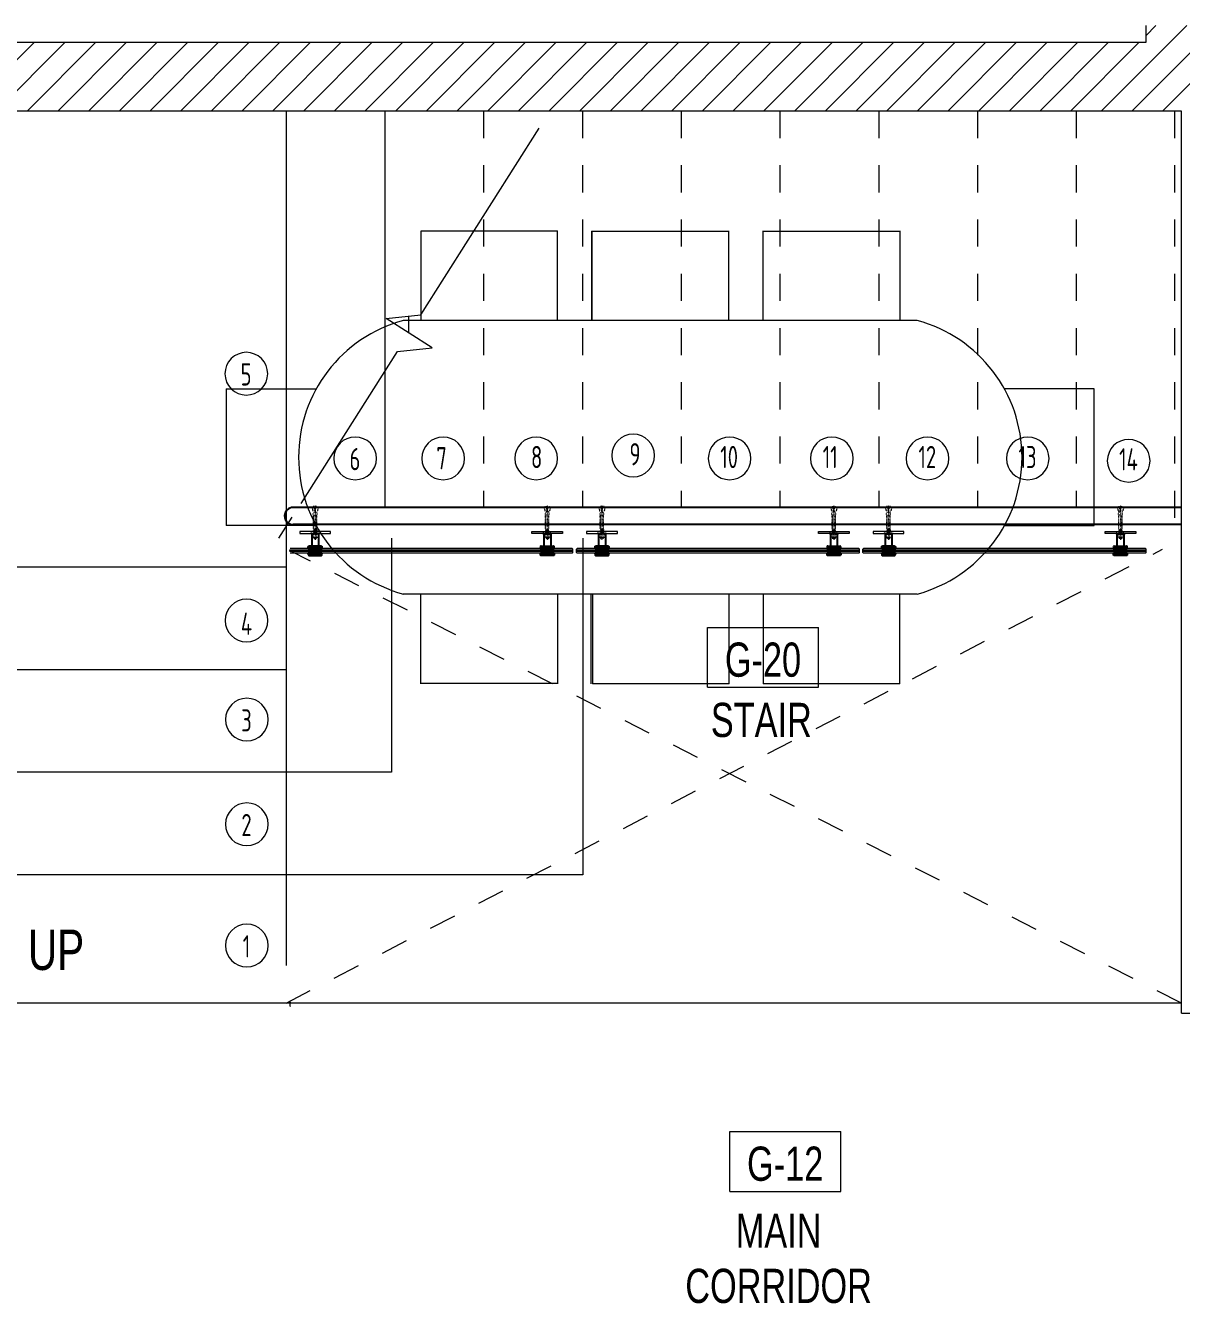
# Model space of a CAD drawing. Header units: millimetres. Extents: x -18512 to 101824, y -95768 to 52898.
# Drawn here: x 16986 to 20368, y -83057 to -79317 of the extents above; entities that cross this region are included whole.
import ezdxf

# ---------------------------------------------------------------- set-up
doc = ezdxf.new("R2010")
doc.units = ezdxf.units.MM
doc.header["$LTSCALE"] = 25
for name, pattern in [('Dash', [6.35, 3.175, -3.175]), ('Dash 2mm', [3, 2, -1]), ('STYLE_05', [0.20828, 0.069425, -0.138855])]:
    doc.linetypes.add(name, pattern=pattern)
doc.layers.get('0').update_dxf_attribs({"color": 254, "lineweight": 0})
for name, color, linetype, lineweight in [('A-ANNO-NOTE', 2, 'Continuous', 9), ('A-ANNO-TEXT', 2, 'Continuous', 9), ('A-AREA-IDEN', 2, 'Continuous', 9), ('A-DETL', 7, 'Continuous', 5), ('A-FLOR-OTLN', 6, 'Continuous', 18), ('A-FLOR-STRS', 2, 'Continuous', 9), ('hatch', 252, 'Continuous', 0), ('I-WALL', 2, 'Continuous', 9)]:
    doc.layers.add(name, color=color, linetype=linetype, lineweight=lineweight)
for name, color, linetype in [('A-WALL', 50, 'Continuous'), ('ADT-3', 7, 'Continuous'), ('AR WALL HATCH', 8, 'Continuous'), ('LMI-1', 3, 'Continuous'), ('SGF GLASS', 152, 'Continuous')]:
    doc.layers.add(name, color=color, linetype=linetype)
doc.styles.add('Arial Narrow_1', font='fi_9001f.ttf', dxfattribs={"width": 0.75, "height": 235.987842})
doc.styles.add('Arial Narrow_3', font='fi_9001f.ttf', dxfattribs={"width": 0.75, "height": 117.993921})
doc.styles.add('Arial Narrow_4', font='fi_9001f.ttf', dxfattribs={"width": 0.75, "height": 147.492401})
pattern_1 = [(45, (15109.02, -8529), (-44.90128, 44.90128), [])]
pattern_2 = [(135, (124341.9079, -153688.5155), (-0.449012806, -0.449012806), []), (225, (124341.9079, -153688.5155), (0.449012806, -0.449012806), [])]
pattern_3 = [(135, (124336.9079, -153688.5155), (-0.449012806, -0.449012806), []), (225, (124336.9079, -153688.5155), (0.449012806, -0.449012806), [])]

# ---------------------------------------------------------------- blocks, each defined once
blk = doc.blocks.new('M_NAGA Room Tag - Room Tag-1756429-GROUND FLOOR PLAN')
at = {"layer": 'A-AREA-IDEN'}
for p, q in [((-3.25, 1.75), (-3.25, -1.75)), ((-3.25, 1.75), (3.25, 1.75)), ((3.25, 1.75), (3.25, -1.75)), ((-3.25, -1.75), (3.25, -1.75))]:
    blk.add_line(p, q, dxfattribs=at)
blk = doc.blocks.new('M_CIRCLE-2 - M_SECTION-8340926-STAIR _ FIRST FLOOR')
at = {"layer": 'A-ANNO-NOTE'}
blk.add_circle((0, 0), 2.5, dxfattribs=at)
blk = doc.blocks.new('M_CIRCLE-2 - M_SECTION-8340927-STAIR _ FIRST FLOOR')
at = {"layer": 'A-ANNO-NOTE'}
blk.add_circle((0, 0), 2.5, dxfattribs=at)
blk = doc.blocks.new('M_CIRCLE-2 - M_SECTION-8340928-STAIR _ FIRST FLOOR')
at = {"layer": 'A-ANNO-NOTE'}
blk.add_circle((0, 0), 2.5, dxfattribs=at)
blk = doc.blocks.new('M_CIRCLE-2 - M_SECTION-8340939-STAIR _ FIRST FLOOR')
at = {"layer": 'A-ANNO-NOTE'}
blk.add_circle((0, 0), 2.5, dxfattribs=at)
blk = doc.blocks.new('M_CIRCLE-2 - M_SECTION-8340940-STAIR _ FIRST FLOOR')
at = {"layer": 'A-ANNO-NOTE'}
blk.add_circle((0, 0), 2.5, dxfattribs=at)
blk = doc.blocks.new('M_CIRCLE-2 - M_SECTION-8340941-STAIR _ FIRST FLOOR')
at = {"layer": 'A-ANNO-NOTE'}
blk.add_circle((0, 0), 2.5, dxfattribs=at)
blk = doc.blocks.new('M_CIRCLE-2 - M_SECTION-8340942-STAIR _ FIRST FLOOR')
at = {"layer": 'A-ANNO-NOTE'}
blk.add_circle((0, 0), 2.5, dxfattribs=at)
blk = doc.blocks.new('M_CIRCLE-2 - M_SECTION-8340943-STAIR _ FIRST FLOOR')
at = {"layer": 'A-ANNO-NOTE'}
blk.add_circle((0, 0), 2.5, dxfattribs=at)
blk = doc.blocks.new('M_CIRCLE-2 - M_SECTION-8340944-STAIR _ FIRST FLOOR')
at = {"layer": 'A-ANNO-NOTE'}
blk.add_circle((0, 0), 2.5, dxfattribs=at)
blk = doc.blocks.new('A1')
at = {"color": 8, "linetype": 'STYLE_05', "ltscale": 0.5}
for p, q in [((2850, 745), (2864, 693)), ((2850, 745), (2878, 745)), ((2910, 754), (2861, 754)), ((2861, 754), (2863, 745)), ((2864, 693), (2906, 693)), ((2864, 661), (2864, 693)), ((2883, 708), (2878, 745)), ((2885, 766), (2885, 393)), ((2887, 708), (2893, 745)), ((2920, 745), (2893, 745)), ((2920, 745), (2906, 693)), ((2906, 661), (2906, 693)), ((2910, 754), (2907, 745)), ((2864, 661), (2906, 661)), ((2867, 505), (2867, 661)), ((2870, 505), (2870, 661)), ((2901, 505), (2901, 661)), ((2903, 505), (2903, 661)), ((2848, 456), (2848, 463)), ((2848, 463), (2923, 463)), ((2848, 463), (2848, 463)), ((2848, 463), (2885, 463)), ((2848, 456), (2923, 456)), ((2853, 452), (2853, 424)), ((2861, 455), (2908, 455)), ((2861, 422), (2908, 422)), ((2867, 458), (2867, 461)), ((2872, 505), (2868, 501)), ((2903, 505), (2868, 501)), ((2868, 501), (2871, 505)), ((2868, 501), (2872, 498)), ((2872, 498), (2868, 501)), ((2872, 498), (2868, 493)), ((2868, 493), (2872, 498)), ((2904, 496), (2868, 493)), ((2868, 493), (2871, 490)), ((2871, 490), (2868, 493)), ((2871, 490), (2868, 485)), ((2868, 485), (2871, 490)), ((2903, 488), (2868, 485)), ((2868, 485), (2872, 482)), ((2872, 482), (2868, 485)), ((2872, 482), (2868, 477)), ((2868, 477), (2872, 482)), ((2904, 480), (2868, 477)), ((2868, 477), (2871, 473)), ((2871, 473), (2868, 477)), ((2871, 473), (2868, 469)), ((2868, 469), (2871, 473)), ((2904, 472), (2868, 469)), ((2868, 469), (2871, 465)), ((2871, 465), (2868, 469)), ((2868, 425), (2868, 452)), ((2887, 422), (2868, 420)), ((2869, 422), (2868, 419)), ((2868, 419), (2871, 416)), ((2871, 416), (2868, 412)), ((2904, 415), (2868, 411)), ((2902, 505), (2869, 505)), ((2870, 505), (2870, 507)), ((2871, 505), (2870, 505)), ((2900, 501), (2871, 498)), ((2900, 492), (2871, 489)), ((2900, 485), (2871, 482)), ((2900, 476), (2871, 473)), ((2900, 468), (2871, 465)), ((2885, 467), (2871, 465)), ((2900, 419), (2871, 416)), ((2903, 496), (2885, 495)), ((2885, 495), (2885, 483)), ((2885, 483), (2900, 485)), ((2903, 472), (2885, 471)), ((2885, 471), (2885, 463)), ((2885, 463), (2885, 467)), ((2885, 463), (2923, 463)), ((2903, 505), (2900, 501)), ((2903, 504), (2900, 501)), ((2900, 501), (2904, 496)), ((2900, 501), (2903, 496)), ((2904, 496), (2900, 492)), ((2900, 492), (2904, 488)), ((2903, 488), (2900, 484)), ((2900, 485), (2900, 484)), ((2900, 484), (2904, 480)), ((2900, 484), (2903, 480)), ((2904, 480), (2900, 476)), ((2904, 480), (2900, 476)), ((2900, 476), (2904, 472)), ((2900, 476), (2903, 472)), ((2904, 472), (2900, 468)), ((2900, 468), (2904, 465)), ((2900, 425), (2900, 452)), ((2902, 422), (2900, 419)), ((2900, 419), (2904, 415)), ((2904, 415), (2900, 412)), ((2903, 507), (2903, 505)), ((2903, 496), (2904, 496)), ((2904, 496), (2903, 496)), ((2903, 480), (2904, 480)), ((2904, 496), (2904, 496)), ((2904, 458), (2904, 461)), ((2917, 452), (2917, 425)), ((2923, 456), (2923, 463)), ((2868, 412), (2872, 408)), ((2900, 411), (2871, 408)), ((2871, 408), (2900, 408)), ((2900, 412), (2901, 410)), ((2901, 410), (2900, 408))]:
    blk.add_line(p, q, dxfattribs=at)
for centre, major_axis, start_param, end_param in [((2885, 703), (-3.85, 3.85), 5.871021, 11.436058), ((2861, 446), (-6.93, 6.93), 5.370026, 6.323459), ((2861, 446), (-6.93, 6.93), 5.370026, 6.323459), ((2861, 446), (-6.93, 6.93), 4.669335, 6.323459), ((2861, 432), (-7.76, -7.76), 0.066292, 1.500005), ((2861, 432), (-7.76, 7.76), 1.637088, 2.419613), ((2861, 432), (-7.76, 7.76), 1.637088, 2.419613), ((2861, 432), (-7.76, -7.76), 0.848817, 1.500005), ((2861, 432), (-7.76, -7.76), 0.848817, 1.500005), ((2861, 446), (-6.93, 6.93), 4.669335, 5.370026), ((2861, 446), (-6.93, 6.93), 4.669335, 5.370026), ((2884, 411), (-31.8, -31.8), 3.563644, 4.30536), ((2884, 411), (-31.8, 31.8), 5.559758, 5.876157), ((2884, 411), (-31.8, 31.8), 5.559758, 5.876157), ((2883, 468), (-33.2, -33.2), 0.44564, 1.1552), ((2883, 468), (-33.2, 33.2), 2.016436, 2.327569), ((2883, 468), (-33.2, 33.2), 2.016436, 2.327569), ((2884, 411), (-31.8, -31.8), 3.912085, 3.979139), ((2884, 411), (-31.8, -31.8), 3.912085, 3.979139), ((2884, 411), (-31.8, 31.8), 5.549936, 5.559758), ((2884, 411), (-31.8, 31.8), 5.549936, 5.559758), ((2883, 468), (-33.2, 33.2), 2.327569, 2.38482), ((2883, 468), (-33.2, 33.2), 2.327569, 2.38482), ((2884, 411), (-31.8, -31.8), 3.86502, 3.912085), ((2884, 411), (-31.8, -31.8), 3.86502, 3.912085), ((2883, 468), (-33.2, 33.2), 2.391283, 2.725996), ((2883, 468), (-33.2, 33.2), 2.391283, 2.725996), ((2883, 468), (-33.2, -33.2), 0.814024, 0.820486), ((2883, 468), (-33.2, -33.2), 0.814024, 0.820486), ((2884, 411), (-31.8, -31.8), 3.774027, 3.86502), ((2884, 411), (-31.8, -31.8), 3.774027, 3.86502), ((2884, 411), (-31.8, 31.8), 5.13444, 5.344823), ((2884, 411), (-31.8, 31.8), 5.13444, 5.344823), ((2909, 443), (-9.06, -9.06), 3.227804, 4.616951), ((2909, 443), (-9.06, -9.06), 4.349401, 4.616951), ((2909, 443), (-9.06, -9.06), 4.349401, 4.616951), ((2908, 434), (-8.73, -8.73), 0.079101, 1.531694), ((2908, 434), (-8.73, 8.73), 1.649898, 2.269819), ((2908, 434), (-8.73, 8.73), 1.649898, 2.269819), ((2909, 443), (-9.06, -9.06), 4.038843, 4.349401), ((2909, 443), (-9.06, -9.06), 4.038843, 4.349401), ((2909, 443), (-9.06, -9.06), 3.403765, 4.038843), ((2909, 443), (-9.06, -9.06), 3.403765, 4.038843), ((2908, 434), (-8.73, -8.73), 0.699022, 1.531694), ((2908, 434), (-8.73, -8.73), 0.699022, 1.531694), ((2909, 443), (-9.06, -9.06), 3.227804, 3.403765), ((2909, 443), (-9.06, -9.06), 3.227804, 3.403765)]:
    blk.add_ellipse(centre, major_axis=major_axis, ratio=1, start_param=start_param, end_param=end_param, dxfattribs=at)
blk = doc.blocks.new('A$C24B90740')
at = {"layer": 'LMI-1', "color": 8, "elevation": 0}
for points in [[(0, 1.9), (2.4, 1.9)], [(0, 0), (2.4, 0)]]:
    blk.add_lwpolyline(points, dxfattribs=at)
at = {"layer": 'LMI-1', "color": 8}
blk.add_arc((2.3, 1, 0), 0.972, 279.1054, 80.8946, dxfattribs=at)
blk = doc.blocks.new('REH')
h = blk.add_hatch()
h.set_pattern_fill('ANSI37', color=8, scale=0.2, angle=90, style=0)
h.set_pattern_definition(pattern_2)
h.paths.add_polyline_path([(138637.4, -14314.4), (138637.4, -14316.4), (138649.9, -14316.4), (138649.9, -14314.4)])
h = blk.add_hatch()
h.set_pattern_fill('ANSI37', color=8, scale=0.2, angle=90, style=0)
h.set_pattern_definition(pattern_2)
h.paths.add_polyline_path([(138649.9, -14316.4), (138647.9, -14316.4), (138647.9, -14322.4), (138649.9, -14322.4)])
h.paths.add_polyline_path([(138647.9, -14322.4), (138647.9, -14323.1), (138649.9, -14323.1), (138649.9, -14322.4)])
h.paths.add_polyline_path([(138649.9, -14323.9), (138649.9, -14323.1), (138647.9, -14323.1), (138647.9, -14323.9)])
h.paths.add_polyline_path([(138649.9, -14323.9), (138647.9, -14323.9), (138647.9, -14329.9), (138649.9, -14329.9)])
h = blk.add_hatch()
h.set_pattern_fill('ANSI37', color=8, scale=0.2, angle=90, style=0)
h.set_pattern_definition(pattern_3)
h.paths.add_polyline_path([(138659.9, -14316.4), (138677.4, -14316.4), (138677.4, -14314.4), (138659.9, -14314.4)])
h = blk.add_hatch()
h.set_pattern_fill('ANSI37', color=256, scale=5, angle=90, style=0)
h.set_pattern_definition([(135, (124341.908, -153688.516), (-11.2253202, -11.2253202), []), (225, (124341.908, -153688.516), (11.2253202, -11.2253202), [])])
h.paths.add_polyline_path([(138664.9, -14316.4), (138664.9, -14322.4), (138666.9, -14322.4), (138666.9, -14316.4)])
h.paths.add_polyline_path([(138664.9, -14323.9), (138664.9, -14329.9), (138666.9, -14329.9), (138666.9, -14323.9)])
h.paths.add_polyline_path([(138664.9, -14322.4), (138664.9, -14323.1), (138666.9, -14323.1), (138666.9, -14322.4)])
h.paths.add_polyline_path([(138664.9, -14323.1), (138664.9, -14323.9), (138666.9, -14323.9), (138666.9, -14323.1)])
h = blk.add_hatch()
h.set_pattern_fill('ANSI37', color=8, scale=0.2, angle=90, style=0)
h.set_pattern_definition(pattern_2)
h.paths.add_polyline_path([(138664.9, -14316.4), (138664.9, -14322.4), (138666.9, -14322.4), (138666.9, -14316.4)])
h.paths.add_polyline_path([(138664.9, -14322.4), (138664.9, -14323.1), (138666.9, -14323.1), (138666.9, -14322.4)])
h.paths.add_polyline_path([(138664.9, -14323.1), (138664.9, -14323.9), (138666.9, -14323.9), (138666.9, -14323.1)])
h.paths.add_polyline_path([(138664.9, -14323.9), (138664.9, -14329.9), (138666.9, -14329.9), (138666.9, -14323.9)])
h = blk.add_hatch()
h.set_pattern_fill('ANSI37', color=8, scale=0.2, angle=90, style=0)
h.set_pattern_definition(pattern_2)
h.paths.add_polyline_path([(138637.4, -14329.9), (138637.4, -14331.9), (138653.1, -14331.9), (138653.1, -14330.1), (138653, -14329.9)])
h = blk.add_hatch()
h.set_pattern_fill('ANSI37', color=8, scale=0.2, angle=90, style=0)
h.set_pattern_definition(pattern_3)
h.paths.add_polyline_path([(138661.2, -14331.9), (138664.4, -14331.9), (138677.4, -14331.9), (138677.4, -14329.9), (138661.2, -14329.9)])
at = {"layer": 'LMI-1'}
h = blk.add_hatch(dxfattribs=at)
h.set_pattern_fill('ANSI31', color=8, angle=180, style=0)
h.set_pattern_definition([(225, (124341.908, -153688.5155), (2.24506403, -2.24506403), [])])
h.paths.add_polyline_path([(138639.4, -14309.4, 0.414214), (138637.4, -14311.4), (138637.4, -14314.4), (138649.9, -14314.4), (138649.9, -14316.4), (138652.9, -14316.4), (138652.2, -14315.6), (138653.3, -14314.4), (138652.3, -14313.2), (138661.5, -14313.2), (138662.3, -14314.4), (138662.3, -14314.4), (138661.2, -14315.3), (138662, -14316.4), (138664.9, -14316.4), (138664.9, -14314.4), (138677.4, -14314.4), (138677.4, -14311.4, 0.414214), (138675.4, -14309.4)])
h.paths.add_polyline_path([(138662.2, -14318.9), (138661.1, -14319.9), (138662.1, -14321.1), (138661.1, -14322.1), (138661.3, -14322.4), (138664.9, -14322.4), (138664.9, -14316.4), (138662, -14316.4), (138662.2, -14316.6), (138661.2, -14317.5)])
h.paths.add_polyline_path([(138662.1, -14325.5), (138661.1, -14326.5), (138662.1, -14327.8), (138661.1, -14328.7), (138662, -14329.9), (138664.9, -14329.9), (138664.9, -14323.9), (138661.5, -14323.9), (138661.1, -14324.3)])
h.paths.add_polyline_path([(138652.1, -14326.7), (138653.2, -14325.6), (138652.1, -14324.5), (138652.7, -14323.9), (138649.9, -14323.9), (138649.9, -14329.9), (138653, -14329.9), (138652.1, -14328.9), (138653.2, -14327.8)])
h.paths.add_polyline_path([(138649.9, -14322.4), (138652.2, -14322.4), (138652.1, -14322.3), (138653.1, -14321.2), (138652.1, -14320.1), (138653.2, -14318.9), (138652.2, -14317.8), (138653.2, -14316.7), (138652.9, -14316.4), (138649.9, -14316.4)])
h = blk.add_hatch(dxfattribs=at)
h.set_pattern_fill('ANSI31', color=8, angle=180, style=0)
h.set_pattern_definition([(225, (124341.908, -153583.2378), (2.24506403, -2.24506403), [])])
h.paths.add_polyline_path([(138675.4, -14336.9, 0.414214), (138677.4, -14334.9), (138677.4, -14331.9), (138637.4, -14331.9), (138637.4, -14334.9, 0.414214), (138639.4, -14336.9)])
for p, q in [((138637.4, -14314.4, 0), (138637.4, -14316.4, 0)), ((138677.4, -14331.9, 0), (138677.4, -14329.9, 0))]:
    blk.add_line(p, q)
at = {"color": 1}
for p, q in [((138649.9, -14316.4, 0), (138649.9, -14329.9)), ((138664.9, -14329.9, 0), (138664.9, -14316.4, 0))]:
    blk.add_line(p, q, dxfattribs=at)
at = {"color": 8, "linetype": 'Continuous'}
for p, q in [((138663.8, -14331.9, 0), (138650.6, -14331.9, 0)), ((138664.4, -14331.9, 0), (138651.2, -14331.9, 0))]:
    blk.add_line(p, q, dxfattribs=at)
at = {"color": 8, "elevation": 0}
for points in [[(138649.9, -14316.4), (138649.9, -14314.4), (138637.4, -14314.4), (138637.4, -14316.4)], [(138677.4, -14316.4), (138677.4, -14314.4), (138664.9, -14314.4), (138664.9, -14316.4)]]:
    blk.add_lwpolyline(points, dxfattribs=at)
at = {"layer": 'A-WALL', "color": 84, "ltscale": 0.1, "elevation": 0}
for points in [[(138637.4, -14316.4), (138637.4, -14314.4), (138649.9, -14314.4), (138649.9, -14316.4)], [(138647.9, -14329.9), (138647.9, -14316.4), (138649.9, -14316.4), (138649.9, -14329.9)], [(138664.9, -14316.4), (138664.9, -14314.4), (138677.4, -14314.4), (138677.4, -14316.4)], [(138664.9, -14329.9), (138664.9, -14316.4), (138666.9, -14316.4), (138666.9, -14329.9)], [(138637.4, -14331.9), (138637.4, -14329.9), (138653.1, -14329.9), (138653.1, -14331.9)], [(138661.2, -14331.9), (138661.2, -14329.9), (138677.4, -14329.9), (138677.4, -14331.9)]]:
    blk.add_lwpolyline(points, close=True, dxfattribs=at)
at = {"layer": 'ADT-3', "color": 8}
for p, q in [((138653.2, -14318.9, 0), (138652.1, -14320.1, 0)), ((138652.1, -14320.1, 0), (138653.1, -14321.2, 0)), ((138652.1, -14320.1, 0), (138662.1, -14321.1, 0)), ((138653.3, -14314.4, 0), (138652.2, -14315.6, 0)), ((138652.2, -14315.6, 0), (138662.2, -14316.6, 0)), ((138652.2, -14315.6, 0), (138653.2, -14316.7, 0)), ((138653.2, -14316.7, 0), (138652.2, -14317.8, 0)), ((138652.2, -14317.8, 0), (138653.2, -14318.9, 0)), ((138652.2, -14317.8, 0), (138662.2, -14318.9, 0)), ((138652.3, -14313.2, 0), (138662.2, -14314.4, 0)), ((138652.3, -14313.2, 0), (138653.3, -14314.4, 0)), ((138652.3, -14313.2, 0), (138661.5, -14313.2, 0)), ((138653.2, -14314.5, 0), (138661.2, -14315.3, 0)), ((138653.2, -14316.7, 0), (138661.2, -14317.5, 0)), ((138653.2, -14319, 0), (138661.1, -14319.9, 0)), ((138662.2, -14318.9, 0), (138661.1, -14319.9, 0)), ((138661.1, -14319.9, 0), (138662.1, -14321.1, 0)), ((138662.3, -14314.4, 0), (138661.2, -14315.3, 0)), ((138661.2, -14315.3, 0), (138662.2, -14316.6, 0)), ((138662.2, -14316.6, 0), (138661.2, -14317.5, 0)), ((138661.2, -14317.5, 0), (138662.2, -14318.9, 0)), ((138661.5, -14313.2, 0), (138662.3, -14314.4, 0)), ((138653.1, -14321.2, 0), (138652.1, -14322.3, 0)), ((138652.1, -14322.3, 0), (138653.2, -14323.4, 0)), ((138652.1, -14322.3, 0), (138662.1, -14323.3, 0)), ((138653.1, -14323.4, 0), (138652.1, -14324.5, 0)), ((138652.1, -14324.5, 0), (138653.2, -14325.6, 0)), ((138652.1, -14324.5, 0), (138662.1, -14325.5, 0)), ((138653.1, -14325.6, 0), (138652.1, -14326.7, 0)), ((138652.1, -14326.7, 0), (138653.2, -14327.9, 0)), ((138652.1, -14326.7, 0), (138662.1, -14327.8, 0)), ((138653.1, -14327.9, 0), (138652.1, -14328.9, 0)), ((138652.1, -14328.9, 0), (138653.1, -14330.1, 0)), ((138652.1, -14328.9, 0), (138661.4, -14329.9, 0)), ((138653.1, -14321.2, 0), (138661.1, -14322.1, 0)), ((138653.1, -14323.4, 0), (138661.1, -14324.3, 0)), ((138653.1, -14323.4, 0), (138661.1, -14324.3, 0)), ((138653.1, -14325.6, 0), (138661.1, -14326.5, 0)), ((138653.1, -14325.6, 0), (138661.1, -14326.5, 0)), ((138653.1, -14327.9, 0), (138661.1, -14328.7, 0)), ((138653.1, -14330.1, 0), (138661.1, -14330.9, 0)), ((138653.3, -14330.1, 0), (138661.2, -14330.9, 0)), ((138662.1, -14321.1, 0), (138661.1, -14322.1, 0)), ((138661.1, -14322.1, 0), (138662.1, -14323.3, 0)), ((138662.1, -14323.3, 0), (138661.1, -14324.3, 0)), ((138662.1, -14323.3, 0), (138661.1, -14324.3, 0)), ((138661.1, -14324.3, 0), (138662.1, -14325.5, 0)), ((138662.1, -14325.5, 0), (138661.1, -14326.5, 0)), ((138662.1, -14325.5, 0), (138661.1, -14326.5, 0)), ((138661.1, -14326.5, 0), (138662.1, -14327.8, 0)), ((138662.1, -14327.8, 0), (138661.1, -14328.7, 0)), ((138661.1, -14328.7, 0), (138662, -14329.9, 0))]:
    blk.add_line(p, q, dxfattribs=at)
at = {"layer": 'LMI-1', "color": 1}
for p, q in [((138649.9, -14314.4), (138637.4, -14314.4)), ((138675.4, -14309.4), (138639.4, -14309.4))]:
    blk.add_line(p, q, dxfattribs=at)
at = {"layer": 'LMI-1', "color": 8}
for p, q in [((138653, -14329.9, 0), (138637.4, -14329.9, 0)), ((138637.4, -14331.9, 0), (138637.4, -14329.9, 0)), ((138637.4, -14329.9, 0), (138653, -14329.9, 0)), ((138677.4, -14331.9, 0), (138637.4, -14331.9, 0)), ((138677.4, -14331.9, 0), (138637.4, -14331.9, 0)), ((138642.8, -14331.9, 0), (138642.7, -14331.8, 0)), ((138646.9, -14329.9, 0), (138649.9, -14329.9, 0)), ((138653.1, -14329.9, 0), (138653.1, -14331.9, 0)), ((138661.2, -14330.9, 0), (138661.2, -14331.9, 0)), ((138677.4, -14329.9, 0), (138662, -14329.9, 0)), ((138665.4, -14329.9, 0), (138677.4, -14329.9, 0))]:
    blk.add_line(p, q, dxfattribs=at)
at = {"layer": 'LMI-1', "color": 1, "elevation": 0}
for points in [[(138637.4, -14314.4), (138637.4, -14311.4, -0.414214), (138639.4, -14309.4)], [(138675.4, -14309.4, -0.414214), (138677.4, -14311.4), (138677.4, -14314.4), (138665.4, -14314.4)]]:
    blk.add_lwpolyline(points, format="xyb", dxfattribs=at)
blk.add_lwpolyline([(138677.4, -14334.9), (138677.4, -14331.9), (138637.4, -14331.9), (138637.4, -14334.9, 0.414214), (138639.4, -14336.9), (138675.4, -14336.9, 0.414214)], format="xyb", close=True, dxfattribs=at)
at = {"layer": 'LMI-1', "color": 8, "elevation": 0}
for points in [[(138641.7, -14336.9), (138641.7, -14334.5)], [(138643.6, -14336.9), (138643.6, -14334.5)], [(138661.2, -14330.9), (138661.2, -14331.9)], [(138666, -14336.9), (138666, -14334.5)], [(138667.9, -14336.9), (138667.9, -14334.5)]]:
    blk.add_lwpolyline(points, dxfattribs=at)
at = {"layer": 'LMI-1', "color": 8}
blk.add_arc((138642.6, -14334.6, 0), 0.972, 9.1054, 170.8946, dxfattribs=at)
at = {"layer": 'LMI-1', "color": 8, "extrusion": (0, 0, -1), "xscale": -1, "zscale": -1, "rotation": 270}
for p in [(-138643.6, -14336.9, 0), (-138667.9, -14336.9, 0)]:
    blk.add_blockref('A$C24B90740', p, dxfattribs=at)
blk = doc.blocks.new('DFF')
at = {"layer": 'LMI-1'}
for points in [[(6745, 183870.3), (6745, 183872.9), (6742.7, 183870.3)], [(6745, 183870.3), (6745, 183867.7), (6742.7, 183870.3)], [(6745, 183850.3), (6745, 183852.9), (6742.7, 183850.3)], [(6745, 183850.3), (6745, 183847.7), (6742.7, 183850.3)]]:
    blk.add_hatch(color=8, dxfattribs=at).paths.add_polyline_path(points)
at = {"color": 3, "elevation": 0}
blk.add_lwpolyline([(6751, 183905.3), (6745, 183905.3), (6745, 183815.3), (6751, 183815.3), (6751, 183905.3)], close=True, dxfattribs=at)
at = {"layer": 'LMI-1', "color": 3}
for p, q in [((6745, 183870.3, 0), (6708, 183870.3, 0)), ((6745.1, 183850.3, 0), (6708, 183850.3, 0))]:
    blk.add_line(p, q, dxfattribs=at)
at = {"layer": 'LMI-1', "color": 8, "elevation": 0}
for points in [[(6745, 183870.3), (6745, 183872.9), (6742.7, 183870.3)], [(6745, 183870.3), (6745, 183867.7), (6742.7, 183870.3)], [(6745, 183850.3), (6745, 183852.9), (6742.7, 183850.3)], [(6745, 183850.3), (6745, 183847.7), (6742.7, 183850.3)]]:
    blk.add_lwpolyline(points, close=True, dxfattribs=at)
at = {"rotation": 270}
blk.add_blockref('REH', (21017.4, 322517.8), dxfattribs=at)
at = {"xscale": 0.2702702702954411, "yscale": 0.2702702702954411, "zscale": 0.2702702702954411, "rotation": 270}
blk.add_blockref('A1', (6619.8, 184640.1, 0), dxfattribs=at)

msp = doc.modelspace()

# ---------------------------------------------------------------- hatches: boundary and pattern name
at = {"layer": 'AR WALL HATCH', "lineweight": 5, "ltscale": 25}
h = msp.add_hatch(dxfattribs=at)
h.set_pattern_fill('ANSI31', color=256, scale=20, style=0)
h.set_pattern_definition(pattern_1)
h.paths.add_polyline_path([(21558.1, -79317.4), (21558.1, -79417.4), (20662.8, -79417.4), (20662.8, -79367.4), (20462.8, -79367.4), (20462.8, -79417.4), (20263.4, -79417.4), (20263.4, -79317.4), (21538.1, -79317.4)], flags=0)
h = msp.add_hatch(dxfattribs=at)
h.set_pattern_fill('ANSI31', color=256, scale=20, style=0)
h.set_pattern_definition(pattern_1)
h.paths.add_polyline_path([(20263.4, -79367.4), (20263.4, -79417.4), (20462.8, -79417.4), (20462.8, -79567.4), (16208.1, -79567.4), (16208.1, -79417.4), (16888.1, -79417.4), (16888.1, -79367.4), (19256.7, -79367.4)], flags=0)

# ---------------------------------------------------------------- linework, layer by layer
at = {"color": 252}
for p, q in [((18142.2, -79918.8), (18142.2, -79968.8)), ((18643.1, -79918), (18643.1, -79918.8)), ((18643.1, -79918.8), (18643.1, -79968.8)), ((19043.1, -79918), (19043.1, -79918.8)), ((19043.1, -79918.8), (19043.1, -79968.8)), ((19544, -79918), (19544, -79918.8)), ((19544, -79918.8), (19544, -79968.8)), ((18142.2, -79968.8), (18142.2, -80180.7)), ((18643.1, -79968.8), (18643.1, -80180.7)), ((19043.1, -79968.8), (19043.1, -80180.7)), ((19544, -79968.8), (19544, -80180.7)), ((17573.1, -80380.2), (17573.9, -80380.2)), ((17573.9, -80380.2), (17623.9, -80380.2)), ((17623.9, -80380.2), (17835.8, -80380.2)), ((20062.3, -80380.2), (19850.4, -80380.2)), ((20112.3, -80380.2), (20062.3, -80380.2)), ((20113.1, -80380.2), (20112.3, -80380.2)), ((18142.2, -81192.5), (18142.2, -80980.7)), ((18641.1, -81192.5), (18641.1, -80980.7)), ((19045, -81192.5), (19045, -80980.7)), ((19544, -81192.5), (19544, -80980.7)), ((18142.2, -81242.5), (18142.2, -81192.5)), ((18641.1, -81242.5), (18641.1, -81192.5)), ((19045, -81242.5), (19045, -81192.5)), ((19544, -81242.5), (19544, -81192.5)), ((18142.2, -81243.4), (18142.2, -81242.5)), ((18641.1, -81243.4), (18641.1, -81242.5)), ((19045, -81243.4), (19045, -81242.5)), ((19544, -81243.4), (19544, -81242.5))]:
    msp.add_line(p, q, dxfattribs=at)
at = {"color": 252, "lineweight": 9}
for p, q in [((18542.2, -79918.8), (18142.2, -79918.8)), ((18542.2, -79918.8), (18542.2, -79918)), ((18542.2, -79968.8), (18542.2, -79918.8)), ((18643.1, -80180.7), (18643.1, -79918.8)), ((18643.1, -79918.8), (19043.1, -79918.8)), ((19144, -79918.8), (19144, -79918)), ((19144, -79968.8), (19144, -79918.8)), ((19144, -79918.8), (19544, -79918.8)), ((18542.2, -80180.7), (18542.2, -79968.8)), ((19144, -80180.7), (19144, -79968.8)), ((19595, -80180.7), (18091.1, -80180.7)), ((17573.9, -80780.2), (17573.9, -80380.2)), ((17835.8, -80381.1), (17835.8, -80380.2)), ((19850.4, -80381.1), (19850.4, -80380.2)), ((20112.3, -80780.2), (20112.3, -80380.2)), ((17573.9, -80780.2), (17573.1, -80780.2)), ((17623.9, -80780.2), (17573.9, -80780.2)), ((17835.8, -80780.2), (17623.9, -80780.2)), ((19850.4, -80780.2), (20062.3, -80780.2)), ((20062.3, -80780.2), (20112.3, -80780.2)), ((20112.3, -80780.2), (20113.1, -80780.2)), ((19595, -80980.7), (18091.1, -80980.7)), ((18542.2, -80980.7), (18542.2, -81192.5)), ((18641.1, -81192.5), (18641.1, -80980.7)), ((18645, -80980.7), (18645, -81192.5)), ((19045, -81192.5), (19045, -80980.7)), ((19144, -80980.7), (19144, -81192.5)), ((18542.2, -81192.5), (18542.2, -81242.5)), ((18641.1, -81242.5), (18641.1, -81192.5)), ((18645, -81192.5), (18645, -81242.5)), ((19045, -81242.5), (19045, -81192.5)), ((19144, -81192.5), (19144, -81242.5)), ((18542.2, -81242.5), (18142.2, -81242.5)), ((18542.2, -81242.5), (18542.2, -81243.4)), ((18641.1, -81243.4), (18641.1, -81242.5)), ((18645, -81242.5), (18645, -81243.4)), ((18645, -81242.5), (19045, -81242.5)), ((19045, -81243.4), (19045, -81242.5)), ((19144, -81242.5), (19144, -81243.4)), ((19144, -81242.5), (19544, -81242.5))]:
    msp.add_line(p, q, dxfattribs=at)
for centre, start, end in [((18198.8, -80580.7), 105.0629, 254.9371), ((19487.4, -80580.7), 285.0629, 74.9371)]:
    msp.add_arc(centre, 414.2, start, end, dxfattribs=at)
at = {"layer": 'A-DETL', "linetype": 'Dash 2mm', "ltscale": 50}
msp.add_line((17748.1, -79567.4), (17748.1, -82177.4), dxfattribs=at)
at = {"layer": 'A-FLOR-OTLN'}
for p, q in [((18106.2, -80167.7), (18106.2, -80216.1)), ((18056.1, -80817.4), (18056.1, -81502.4)), ((18616.1, -80817.4), (18616.1, -81802.4)), ((17748.1, -80902.4), (16208.1, -80902.4)), ((17748.1, -81202.4), (16208.1, -81202.4)), ((18056.1, -81502.4), (16208.1, -81502.4)), ((18616.1, -81802.4), (16208.1, -81802.4)), ((20368.1, -82177.4), (16208.1, -82177.4))]:
    msp.add_line(p, q, dxfattribs=at)
at = {"layer": 'A-FLOR-STRS'}
for p, q in [((17748.1, -79567.4), (17748.1, -81202.4)), ((18037.1, -79567.4), (18037.1, -80727.4)), ((18142.1, -80163.7), (18489.1, -79617.4)), ((18041.1, -80174.8), (18142.1, -80163.7)), ((18175.1, -80259.9), (18041.1, -80174.8)), ((17791.7, -80715.6), (18074.1, -80271)), ((18074.1, -80271), (18175.1, -80259.9)), ((17727.1, -80817.4), (17766.3, -80755.6))]:
    msp.add_line(p, q, dxfattribs=at)
at = {"layer": 'A-FLOR-STRS', "linetype": 'Dash', "lineweight": 9}
for p, q in [((18326.1, -79567.4), (18326.1, -80727.4)), ((18615.1, -79567.4), (18615.1, -80727.4)), ((18904.1, -79567.4), (18904.1, -80727.4)), ((19193.1, -79567.4), (19193.1, -80727.4)), ((19482.1, -79567.4), (19482.1, -80727.4)), ((19771.1, -79567.4), (19771.1, -80727.4)), ((20060.1, -79567.4), (20060.1, -80727.4)), ((20348.1, -79567.4), (20348.1, -80776.7))]:
    msp.add_line(p, q, dxfattribs=at)
at = {"layer": 'hatch', "linetype": 'Dash', "lineweight": 9}
for p, q in [((17748.1, -82177.4), (20313.1, -80849.4)), ((20368.1, -82177.4), (17758.1, -80853.4))]:
    msp.add_line(p, q, dxfattribs=at)
at = {"layer": 'I-WALL'}
for p, q in [((20263.4, -79317.4), (20263.4, -79367.4)), ((20263.4, -79367.4), (16888.1, -79367.4)), ((20368.1, -79567.4), (16208.1, -79567.4)), ((20368.1, -82207.4), (20368.1, -79567.4)), ((20368.1, -82207.4), (20597.8, -82207.4))]:
    msp.add_line(p, q, dxfattribs=at)
at = {"layer": 'I-WALL', "color": 152}
for p, q in [((18585.4, -80847.4), (17760.1, -80847.4)), ((18585.4, -80860.9), (17760.1, -80860.9)), ((18587.4, -80849.4), (18585.4, -80847.4)), ((18587.4, -80858.9), (18585.4, -80860.9)), ((18587.4, -80858.9), (18587.4, -80849.4)), ((18599.4, -80847.4), (18597.4, -80849.4)), ((18597.4, -80858.9), (18597.4, -80849.4)), ((18599.4, -80860.9), (18597.4, -80858.9)), ((19424, -80847.4), (18599.4, -80847.4)), ((19424, -80860.9), (18599.4, -80860.9)), ((19426, -80849.4), (19424, -80847.4)), ((19426, -80858.9), (19424, -80860.9)), ((19426, -80858.9), (19426, -80849.4)), ((19438, -80847.4), (19436, -80849.4)), ((19436, -80858.9), (19436, -80849.4)), ((19438, -80860.9), (19436, -80858.9)), ((20262.6, -80847.4), (19438, -80847.4)), ((20262.6, -80860.9), (19438, -80860.9)), ((20264.6, -80849.4), (20262.6, -80847.4)), ((20262.6, -80860.9), (20264.6, -80858.9)), ((20264.6, -80858.9), (20264.6, -80849.4)), ((17760.8, -82173.8), (17758.8, -82175.8)), ((17758.8, -82175.8), (17758.8, -82185.4)), ((17760.8, -82187.4), (17758.8, -82185.4))]:
    msp.add_line(p, q, dxfattribs=at)
at = {"layer": 'SGF GLASS', "color": 1, "linetype": 'ByBlock', "ltscale": 0.8}
for p, q in [((20368.1, -80727.4, 0), (17768.7, -80727.4, 0)), ((20368.1, -80777.4, 0), (17768.7, -80777.4, 0))]:
    msp.add_line(p, q, dxfattribs=at)
at = {"layer": 'SGF GLASS', "color": 8, "linetype": 'ByBlock', "ltscale": 0.8}
for p, q in [((18587.4, -80853.4), (17758.1, -80853.4)), ((18587.4, -80853.5), (17758.1, -80853.5)), ((18587.4, -80853.7), (17758.1, -80853.7)), ((18587.4, -80853.9), (17758.1, -80853.9)), ((18587.4, -80854.1), (17758.1, -80854.1)), ((18587.4, -80854.3), (17758.1, -80854.3)), ((18587.4, -80854.5), (17758.1, -80854.5)), ((18587.4, -80854.7), (17758.1, -80854.7)), ((18587.4, -80854.9), (17758.1, -80854.9)), ((19426, -80853.4), (18597.4, -80853.4)), ((19426, -80853.5), (18597.4, -80853.5)), ((19426, -80853.7), (18597.4, -80853.7)), ((19426, -80853.9), (18597.4, -80853.9)), ((19426, -80854.1), (18597.4, -80854.1)), ((19426, -80854.3), (18597.4, -80854.3)), ((19426, -80854.5), (18597.4, -80854.5)), ((19426, -80854.7), (18597.4, -80854.7)), ((19426, -80854.9), (18597.4, -80854.9)), ((20264.6, -80853.4), (19436, -80853.4)), ((20264.6, -80853.5), (19436, -80853.5)), ((20264.6, -80853.7), (19436, -80853.7)), ((20264.6, -80853.9), (19436, -80853.9)), ((20264.6, -80854.1), (19436, -80854.1)), ((20264.6, -80854.3), (19436, -80854.3)), ((20264.6, -80854.5), (19436, -80854.5)), ((20264.6, -80854.7), (19436, -80854.7)), ((20264.6, -80854.9), (19436, -80854.9))]:
    msp.add_line(p, q, dxfattribs=at)
at = {"layer": 'SGF GLASS', "color": 1, "linetype": 'ByBlock', "ltscale": 0.8}
msp.add_arc((17768.7, -80752.4, 0), 25, 90, 270, dxfattribs=at)

# ---------------------------------------------------------------- block references
at = {"rotation": 89.99999999999993}
for p in [(201693.4, -87548.4), (202532.7, -87548.4), (203371.3, -87548.4)]:
    msp.add_blockref('DFF', p, dxfattribs=at)
at = {"extrusion": (0, 0, -1), "zscale": -1, "rotation": 90.00000000000006}
for p in [(165348, -87548.4), (164509.4, -87548.4), (163670.8, -87548.4)]:
    msp.add_blockref('DFF', p, dxfattribs=at)
at = {"layer": 'A-ANNO-NOTE', "extrusion": (0, 0, -1), "xscale": 25, "yscale": 25, "zscale": -25, "rotation": 180}
for name, p in [('M_CIRCLE-2 - M_SECTION-8340926-STAIR _ FIRST FLOOR', (-17631.7, -80336)), ('M_CIRCLE-2 - M_SECTION-8340926-STAIR _ FIRST FLOOR', (-17950.4, -80583.8)), ('M_CIRCLE-2 - M_SECTION-8340927-STAIR _ FIRST FLOOR', (-18207.8, -80583.8)), ('M_CIRCLE-2 - M_SECTION-8340928-STAIR _ FIRST FLOOR', (-18480.1, -80583.8)), ('M_CIRCLE-2 - M_SECTION-8340939-STAIR _ FIRST FLOOR', (-18763.8, -80575.5)), ('M_CIRCLE-2 - M_SECTION-8340940-STAIR _ FIRST FLOOR', (-19046, -80583.8)), ('M_CIRCLE-2 - M_SECTION-8340941-STAIR _ FIRST FLOOR', (-19345.3, -80583.8)), ('M_CIRCLE-2 - M_SECTION-8340942-STAIR _ FIRST FLOOR', (-19624.9, -80583.8)), ('M_CIRCLE-2 - M_SECTION-8340943-STAIR _ FIRST FLOOR', (-19918.2, -80583.8)), ('M_CIRCLE-2 - M_SECTION-8340944-STAIR _ FIRST FLOOR', (-20213.7, -80590.6)), ('M_CIRCLE-2 - M_SECTION-8340926-STAIR _ FIRST FLOOR', (-17632.3, -81058)), ('M_CIRCLE-2 - M_SECTION-8340926-STAIR _ FIRST FLOOR', (-17633, -81348.2)), ('M_CIRCLE-2 - M_SECTION-8340926-STAIR _ FIRST FLOOR', (-17633, -81654.5)), ('M_CIRCLE-2 - M_SECTION-8340926-STAIR _ FIRST FLOOR', (-17633, -82009.4))]:
    msp.add_blockref(name, p, dxfattribs=at)
at = {"layer": 'A-AREA-IDEN', "lineweight": 18, "xscale": -49.99999999999998, "yscale": 49.99999999999998, "zscale": 49.99999999999998, "rotation": 180}
for p in [(19144, -81166), (19208.8, -82641)]:
    msp.add_blockref('M_NAGA Room Tag - Room Tag-1756429-GROUND FLOOR PLAN', p, dxfattribs=at)

# ---------------------------------------------------------------- texts
at = {"layer": 'A-ANNO-NOTE', "char_height": 65, "width": 33.12, "attachment_point": 8, "line_spacing_factor": 0.968573, "style": 'Arial Narrow_1'}
for s, insert in [('{\\Fisocp2|c0;5}', (17630.9, -80370.6)), ('{\\Fisocp2|c0;9}', (18769, -80604.1)), ('{\\Fisocp2|c0;6}', (17949.6, -80618.5)), ('{\\Fisocp2|c0;7}', (18203.1, -80615.8)), ('{\\Fisocp2|c0;8}', (18481.2, -80612.4)), ('{\\Fisocp2|c0;10}', (19044.5, -80612.4)), ('{\\Fisocp2|c0;11}', (19340.3, -80612.4)), ('{\\Fisocp2|c0;12}', (19624.4, -80612.4)), ('{\\Fisocp2|c0;13}', (19917.7, -80612.4)), ('{\\Fisocp2|c0;14}', (20213.1, -80619.2)), ('{\\Fisocp2|c0;4}', (17632.2, -81100.2)), ('{\\Fisocp2|c0;3}', (17632.2, -81382.9)), ('{\\Fisocp2|c0;2}', (17632.2, -81689.1)), ('{\\Fisocp2|c0;1}', (17632.2, -82044.1))]:
    msp.add_mtext(s, dxfattribs=dict(at, insert=insert))
at = {"layer": 'A-ANNO-TEXT', "color": 7, "insert": (16992.7, -82082.4), "char_height": 117.99, "width": 164.16, "attachment_point": 7, "line_spacing_factor": 0.968573, "style": 'Arial Narrow_3'}
msp.add_mtext('UP', dxfattribs=at)
at = {"layer": 'A-AREA-IDEN', "lineweight": 18, "char_height": 100, "width": 747, "attachment_point": 8, "line_spacing_factor": 0.968573, "style": 'Arial Narrow_4'}
for s, insert in [('G-20', (19143.6, -81224.1)), ('STAIR', (19138.7, -81400.5)), ('G-12', (19208.4, -82699)), ('MAIN\\PCORRIDOR', (19189.3, -83056.5))]:
    msp.add_mtext(s, dxfattribs=dict(at, insert=insert))

doc.saveas('drawing.dxf')
